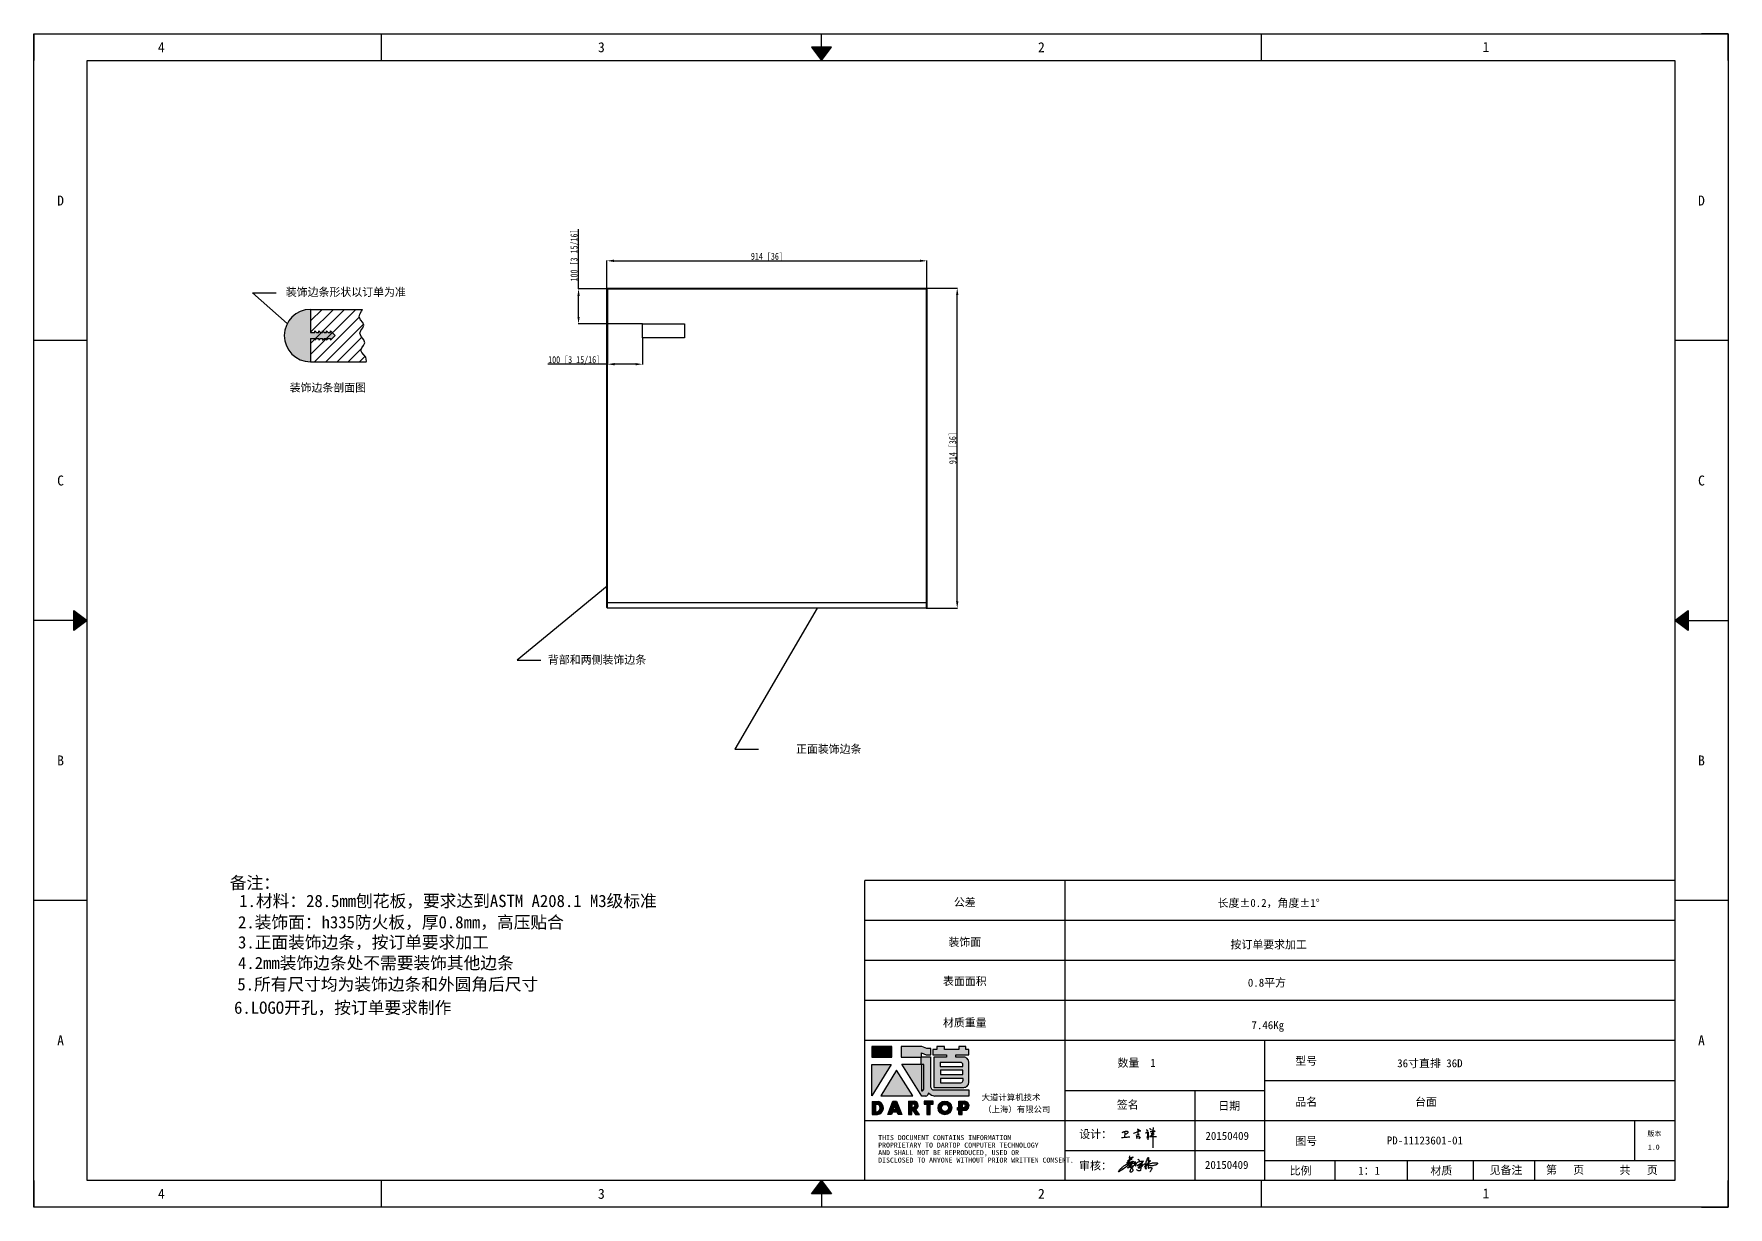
# Model space of a CAD drawing. Header units: inches. Extents: x 777 to 31414, y -57949 to 2393.
# Drawn here: x 777 to 5614, y -26539 to -23188 of the extents above; entities that cross this region are included whole.
import ezdxf
from ezdxf.enums import TextEntityAlignment as Align

# ---------------------------------------------------------------- set-up
doc = ezdxf.new("R2010")
doc.units = ezdxf.units.IN
doc.header["$LTSCALE"] = 0.605
doc.header["$MEASUREMENT"] = 0
doc.header["$PDMODE"] = 3
doc.header["$PDSIZE"] = 0.25
doc.linetypes.add('DOT', pattern=[0.2, 0.1, -0.1])
doc.layers.get('0').update_dxf_attribs({"linetype": 'CONTINUOUS'})
doc.layers.get('Defpoints').update_dxf_attribs({"linetype": 'CONTINUOUS'})
for name, color, linetype in [('02-05848-001_DXF_HATCHING', 7, 'CONTINUOUS'), ('02-05848-001_DXF_TEXT', 7, 'CONTINUOUS'), ('4', 7, 'CONTINUOUS'), ('print', 30, 'CONTINUOUS')]:
    doc.layers.add(name, color=color, linetype=linetype)
doc.layers.add('dim', color=2, linetype='CONTINUOUS', lineweight=9)
doc.styles.add('Dartop', font='')
doc.styles.add('hzHT', font='simhei.ttf')
doc.styles.get("Standard").update_dxf_attribs({"font": 'txt', "width": 0.7})
doc.styles.get('Dartop').set_extended_font_data('FangSong_GB2312')
doc.dimstyles.new('ISO-25', dxfattribs={"dimtxt": 20, "dimasz": 20, "dimexe": 1.25, "dimexo": 0.625, "dimtad": 1, "dimdec": 1, "dimtxsty": 'Standard', "dimcen": 2.5, "dimadec": 0, "dimazin": 0, "dimtfac": 1, "dimtdec": 1, "dimtmove": 0, "dimatfit": 3, "dimfxl": 0, "dimarcsym": 0})
doc.dimstyles.get("Standard").update_dxf_attribs({"dimtxt": 0.1, "dimasz": 0.125, "dimexe": 0.18, "dimexo": 0.0625, "dimgap": 0.09, "dimtad": 0, "dimtih": 1, "dimtoh": 1, "dimdec": 3, "dimzin": 4, "dimdsep": 46, "dimtxsty": 'Standard', "dimblk": '_FILLED', "dimblk1": '_FILLED', "dimblk2": '_FILLED', "dimcen": 0.09, "dimadec": 0, "dimazin": 0, "dimtol": 1, "dimtp": 0.008, "dimtm": 0.008, "dimtfac": 1, "dimtdec": 3, "dimtofl": 0, "dimtmove": 0, "dimatfit": 3, "dimldrblk": '_FILLED', "dimfxl": 0, "dimtolj": 1, "dimtzin": 4, "dimarcsym": 0})

# ---------------------------------------------------------------- blocks, each defined once
blk = doc.blocks.new('*U5')
at = {"color": 254, "linetype": 'Continuous', "extrusion": (0, 0, -1)}
for points in [[(-17, 0.333), (-16.812, 0.25), (-17, 0.5)], [(-17, 0.333), (-17.188, 0.25), (-16.812, 0.25)], [(-17, 0.333), (-17, 0.5), (-17.188, 0.25)]]:
    blk.add_solid(points, dxfattribs=at)
blk = doc.blocks.new('*U4')
at = {"color": 254, "linetype": 'Continuous', "extrusion": (0, 0, -1)}
for points in [[(-33.167, 11), (-33, 11), (-33.25, 11.188)], [(-33.167, 11), (-33.25, 11.188), (-33.25, 10.812)], [(-33.167, 11), (-33.25, 10.812), (-33, 11)]]:
    blk.add_solid(points, dxfattribs=at)
blk = doc.blocks.new('*U6')
at = {"color": 254, "linetype": 'Continuous'}
for points in [[(17, 21.667), (17.188, 21.75), (16.812, 21.75)], [(17, 21.667), (16.812, 21.75), (17, 21.5)], [(17, 21.667), (17, 21.5), (17.188, 21.75)]]:
    blk.add_solid(points, dxfattribs=at)
blk = doc.blocks.new('*U3')
at = {"color": 254, "linetype": 'Continuous', "extrusion": (0, 0, -1)}
for points in [[(-0.833, 11), (-0.75, 10.812), (-0.75, 11.188)], [(-0.833, 11), (-0.75, 11.188), (-1, 11)], [(-0.833, 11), (-1, 11), (-0.75, 10.812)]]:
    blk.add_solid(points, dxfattribs=at)
blk = doc.blocks.new('dadao')
for p, q in [((48, 19.2), (44.9, 10.4)), ((44.9, 10.4), (51.2, 10.4)), ((51.2, 10.4), (48, 19.2))]:
    blk.add_line(p, q)
for points in [[(41.8, 121.6), (41.8, 143.7), (-0.4, 143.7), (-0.4, 121.6), (41.8, 121.6)], [(104.8, 122), (104.8, 130.3), (114.1, 126.3), (124.2, 126.3), (124.2, 139.6), (115.9, 139.6), (105.1, 143.9), (61.5, 143.9)], [(61.7, 144), (61.7, 121.3), (103.9, 121.3)], [(113.4, 38.7), (105.1, 38.7), (63, 106.5), (103.9, 106.5), (103.9, 120.9), (103.9, 121.3)], [(109.7, 53.6), (109.7, 106.2), (104.3, 106.2), (104.3, 50.4), (106.6, 50.4)], [(144.6, 94.4), (144.6, 84.8), (192, 84.8), (192, 94.1), (144.9, 94.1)], [(120.2, 45), (119.5, 45), (119.5, 44.6)], [(0, 28), (0, 0), (11.8, 0)], [(0.1, 28), (14, 28)], [(7.1, 21.8), (7.1, 6.1), (12, 6.1)], [(7.1, 21.8), (11.4, 21.8)], [(76.8, 28.2), (76.8, 0), (84.1, 0), (84.1, 11.1), (91.6, -0.1), (100.3, -0.1), (91.7, 11.1)], [(76.8, 28.2), (90.6, 28.2)], [(84, 22.7), (84, 15.3), (87.2, 15.3)], [(84, 22.7), (87.3, 22.7)], [(183.7, 0), (183.7, 9.6), (180.6, 9.6), (180.6, 14.9), (183.8, 14.9), (183.8, 28.1), (196.1, 28.1), (196.5, 28.1)], [(183.7, 0), (190.9, 0), (190.9, 9.6), (198.8, 9.6)], [(194.9, 22.3), (190.8, 22.3), (190.8, 15), (194.4, 15)]]:
    blk.add_lwpolyline(points)
blk.add_lwpolyline([(137.1, 144.2), (137.1, 137.9), (128.3, 137.9), (128.3, 126.5), (157.3, 126.5), (157.3, 121.5), (130.3, 121.5), (130.3, 57.5), (194.4, 57.5, 0.414214), (204.4, 67.5), (204.4, 111.3, 0.414214), (194.4, 121.3), (177.5, 121.3), (177.5, 126.3), (204.7, 126.3), (204.7, 137.7), (198.2, 137.7), (198.2, 143.9), (183.3, 143.9), (183.3, 138), (153, 138), (153, 144.2), (137.1, 144.2)], format="xyb", close=True)
for points in [[(104.8, 122), (123.4, 122), (123.4, 60, 0.414214), (131.4, 52), (204.8, 52), (204.8, 39.1), (131.7, 39.1)], [(144.3, 110.8), (144.3, 101.8), (192.3, 101.8), (192.3, 105.5, 0.414214), (187.3, 110.5), (144.3, 110.5)], [(144.6, 77), (144.6, 67.5), (187.6, 67.5, 0.414214), (192.6, 72.5), (192.6, 76.4), (144.6, 76.4)]]:
    blk.add_lwpolyline(points, format="xyb")
for points in [[(-0.3, 106.2), (40.4, 106.2), (-0.3, 39.7), (-0.3, 106.2)], [(51.7, 94.1), (18.4, 39.3), (86.2, 39.3)], [(43.8, 28.2), (51.8, 28.2), (62.6, -0.1), (55, -0.1), (53.2, 5), (42.9, 5), (41.1, 0), (33.6, 0)], [(110, 28.1), (110, 21.9), (116, 21.9), (116, -0.1), (123.2, -0.1), (123.2, 22), (129.2, 22), (129.2, 28.1), (110, 28.1)]]:
    blk.add_lwpolyline(points, close=True)
for radius in [14.5, 7.44]:
    blk.add_circle((154.2, 14.2), radius)
for centre, radius, start, end in [((99.2, 60.7), 12.6, 305.6399, 325.969), ((111.6, 46.7), 8.19, 282.9811, 347.6627), ((136, 61.7), 22.9, 226.7358, 259.3209), ((8.5, 13.9), 8.49, 294.2143, 69.7177), ((9.6, 14.2), 14.4, 278.6604, 72.3203), ((86.4, 19), 3.8, 282.527, 76.7196), ((88.6, 19.4), 8.95, 290.6073, 77.2124), ((193.7, 18.7), 3.8, 280.9891, 72.5513), ((195.7, 18.6), 9.51, 288.8959, 85.2442)]:
    blk.add_arc(centre, radius, start, end)
blk = doc.blocks.new('_FILLED')
at = {"color": 0, "linetype": 'ByBlock'}
blk.add_solid([(0, 0), (-1, 0.16), (-1, -0.16)], dxfattribs=at)
blk = doc.blocks.new('*D83')
at = {"layer": 'Defpoints', "color": 0, "transparency": 16777216}
for p in [(3326.7, -23836.2), (2412.7, -23916.2), (3326.7, -23916.2)]:
    blk.add_point(p, dxfattribs=at)
at = {"layer": 'dim', "color": 0, "lineweight": -2, "transparency": 16777216}
for p, q in [((2412.7, -23915.5), (2412.7, -23834.9)), ((2432.7, -23836.2), (3306.7, -23836.2)), ((3326.7, -23915.5), (3326.7, -23834.9))]:
    blk.add_line(p, q, dxfattribs=at)
at = {"layer": 'dim', "color": 0, "transparency": 16777216}
for points in [[(2432.7, -23832.9), (2432.7, -23839.5), (2412.7, -23836.2)], [(3306.7, -23832.9), (3306.7, -23839.5), (3326.7, -23836.2)]]:
    blk.add_solid(points, dxfattribs=at)
at = {"layer": 'dim', "color": 0, "transparency": 16777216, "insert": (2869.7, -23825.6), "char_height": 20, "attachment_point": 5}
blk.add_mtext('914 [36]', dxfattribs=at)
blk = doc.blocks.new('*D84')
at = {"layer": 'Defpoints', "color": 0, "transparency": 16777216}
for p in [(3324.7, -23914.2), (3413.1, -23914.2), (3324.7, -24828.2)]:
    blk.add_point(p, dxfattribs=at)
at = {"layer": 'dim', "color": 0, "lineweight": -2, "transparency": 16777216}
for p, q in [((3325.4, -23914.2), (3414.3, -23914.2)), ((3413.1, -24808.2), (3413.1, -23934.2)), ((3325.4, -24828.2), (3414.3, -24828.2))]:
    blk.add_line(p, q, dxfattribs=at)
at = {"layer": 'dim', "color": 0, "transparency": 16777216}
for points in [[(3409.7, -23934.2), (3416.4, -23934.2), (3413.1, -23914.2)], [(3409.7, -24808.2), (3416.4, -24808.2), (3413.1, -24828.2)]]:
    blk.add_solid(points, dxfattribs=at)
at = {"layer": 'dim', "color": 0, "transparency": 16777216, "insert": (3402.4, -24371.2), "char_height": 20, "attachment_point": 5, "rotation": 90}
blk.add_mtext('914 [36]', dxfattribs=at)
blk = doc.blocks.new('h')
for p, q in [((20768.1, -2360.9), (20773, -2359.1)), ((20769.5, -2366.9), (20769.8, -2370.6)), ((20769.8, -2370.6), (20770.9, -2378)), ((20770.9, -2378), (20771.5, -2370.6)), ((20772.4, -2369.3), (20774.9, -2367.8)), ((20773, -2359.1), (20784.1, -2355.2)), ((20773.3, -2331.8), (20775.3, -2338.7)), ((20789.1, -2340.9), (20773.5, -2331.9)), ((20775.3, -2338.7), (20775.6, -2351.2)), ((20775.6, -2351.2), (20775.5, -2357.3)), ((20782.2, -2369.2), (20780, -2377.1)), ((20780, -2377.1), (20788.3, -2371.3)), ((20780.1, -2366.4), (20780.8, -2366.4)), ((20781.9, -2367.4), (20782.2, -2369.2)), ((20845.7, -2343.5), (20848.4, -2353)), ((20848.9, -2370.3), (20847.9, -2424)), ((20848.4, -2353), (20848.9, -2370.3))]:
    blk.add_line(p, q)
for points in [[(20696.6, -2372.4, 0.002073), (20710.6, -2371.9, 0.016137), (20719.6, -2371.3, 0.008314), (20736.9, -2369.3)], [(20699.1, -2348.2, -0.029745), (20704.6, -2345.4, -0.046842), (20708.4, -2344.2, -0.00919), (20714.3, -2343, -0.018517), (20717.2, -2342.5, -0.037841), (20720.3, -2342.4, -0.039541), (20723.2, -2342.8, -0.149785), (20726, -2344.3, -0.204935), (20726.9, -2346.6, -0.074872), (20726.5, -2348.3, -0.061615), (20725.6, -2350.3, -0.034204), (20723.8, -2352.6, -0.045776), (20722.3, -2354.1, -0.054985), (20720.4, -2355.3, -0.036348), (20717.3, -2356.5, -0.067752), (20715.7, -2356.8, -0.043553), (20713.2, -2356.7)], [(20755, -2351.9, -0.024077), (20759.9, -2350.1, -0.013147), (20768.7, -2346.5, -0.00522), (20775.4, -2344.1, -0.018517), (20777.3, -2343.4, -0.008274), (20786.3, -2341, -0.039541), (20788.3, -2340.8, -0.079216), (20789.4, -2341, -0.204935)], [(20813.5, -2350.1, 0.007348), (20815.9, -2348.7, 0.008421), (20818, -2347.3, 0.009459), (20819.7, -2346.2, -0.016325), (20820.7, -2345.5, -0.173771), (20821.8, -2345.3, -0.085159), (20823.9, -2346, -0.125883), (20826, -2347.9, -0.160659), (20826.6, -2350.1, -0.010447), (20826.5, -2352.3, -0.008247), (20826.2, -2355.1, -0.002698), (20825.3, -2374, 0.001562), (20823.9, -2383.7, 0.016137)], [(20816.8, -2335, -0.053561), (20819.6, -2336.1, -0.075272), (20821.3, -2337.3, -0.005295), (20822.5, -2338.5, -0.009337), (20823.1, -2339.1, -0.026146), (20823.7, -2339.8, -0.016644), (20824.5, -2340.9)], [(20832.1, -2329.2, -0.053561), (20834.9, -2330.3, -0.075272), (20836.7, -2331.5, -0.005295), (20837.8, -2332.6, -0.009337), (20838.5, -2333.3, -0.026146), (20839, -2334, -0.016644), (20839.8, -2335.1)], [(20836, -2343.7, -0.02797), (20842.1, -2342.6, -0.048868), (20845.6, -2342.2, -0.00919), (20851.1, -2341.4, -0.018517), (20853.9, -2341.1, -0.037841), (20856.7, -2341.2, -0.039541), (20859.4, -2341.6, -0.018282), (20840.6, -2354.7, -0.000937)], [(20847.6, -2340.2, 0.021784), (20849.6, -2335.9, 0.028296), (20850.8, -2332.4, 0.008136), (20851.9, -2328.2, 0.028913), (20852.2, -2327, 0.08193), (20852.1, -2325.9, 0.075058), (20851.7, -2324.7, 0.275043)]]:
    blk.add_lwpolyline(points, format="xyb")
for points in [[(20711.3, -2343.5), (20711.3, -2343.5), (20711.5, -2355.8), (20710.7, -2368), (20710.6, -2371.9)], [(20821.5, -2350.6), (20822.4, -2359.2), (20822.2, -2364.9), (20821.7, -2369), (20821.3, -2376.3), (20823.6, -2368.5), (20827.2, -2366.3), (20829.5, -2366.3)], [(20840.6, -2354.7), (20850, -2354.7), (20855, -2354.3), (20845.9, -2361.1), (20840.5, -2364), (20833, -2367.5), (20863.2, -2367.4), (20865.9, -2367.3)]]:
    blk.add_lwpolyline(points)
for centre, radius, start, end in [((20773.7, -2371.2), 2.3, 121.9907, 163.60158), ((20787.5, -2406), 40.3, 100.61827, 108.24823), ((20780.8, -2367.6), 1.15, 9.4675, 90)]:
    blk.add_arc(centre, radius, start, end)
blk = doc.blocks.new('CAIYUQIANG')
for p, q in [((27651.9, -25059.4), (27654.7, -25057.2)), ((27654.7, -25057.2), (27656.5, -25055.9)), ((27656.5, -25055.9), (27658.3, -25054.6)), ((27658.3, -25054.6), (27659.6, -25053.7)), ((27659.6, -25053.7), (27662.2, -25052.1)), ((27663.6, -25056.9), (27660.6, -25059.8)), ((27662.2, -25052.1), (27664.9, -25050.5)), ((27662.9, -25048.8), (27669.7, -25045.8)), ((27663.2, -25048.6), (27662.9, -25048.8)), ((27663.6, -25048.1), (27663.2, -25048.6)), ((27665.3, -25046.6), (27663.6, -25048.1)), ((27666.3, -25053.5), (27663.6, -25056.9)), ((27664.9, -25050.5), (27668.5, -25048.7)), ((27667.4, -25044.9), (27665.3, -25046.6)), ((27675.7, -25037.4), (27665.9, -25043)), ((27665.9, -25043), (27677.3, -25038.1)), ((27668.2, -25051.4), (27666.3, -25053.5)), ((27670.6, -25042.2), (27667.4, -25044.9)), ((27670.9, -25048.6), (27668.2, -25051.4)), ((27668.5, -25048.7), (27673.6, -25046.3)), ((27668.6, -25056), (27674.9, -25053.6)), ((27672.1, -25054.2), (27668.6, -25056)), ((27670.4, -25028.6), (27669.5, -25034.5)), ((27669.5, -25034.5), (27670.5, -25036.5)), ((27669.7, -25045.8), (27671.3, -25045.2)), ((27672, -25057.1), (27670.3, -25058.4)), ((27670.5, -25036.5), (27674.7, -25033.4)), ((27677.3, -25038.1), (27670.6, -25042.2)), ((27671.5, -25047.3), (27670.9, -25048.6)), ((27671.2, -25051), (27679.4, -25049.8)), ((27674.1, -25050.1), (27671.2, -25051)), ((27671.3, -25045.2), (27672.1, -25045.7)), ((27672.1, -25046.2), (27671.5, -25047.3)), ((27673.8, -25055.8), (27672, -25057.1)), ((27672.1, -25045.7), (27672.1, -25046.2)), ((27675.9, -25052.3), (27672.1, -25054.2)), ((27673.6, -25046.3), (27677.4, -25044.5)), ((27676.2, -25054), (27673.8, -25055.8)), ((27676.5, -25048.8), (27674.1, -25050.1)), ((27674.7, -25033.4), (27678, -25031.9)), ((27674.9, -25053.6), (27676.8, -25053.2)), ((27675.5, -25058), (27677.9, -25056.9)), ((27679.9, -25033), (27675.7, -25037.4)), ((27678.6, -25051.7), (27675.9, -25052.3)), ((27677.2, -25053.4), (27676.2, -25054)), ((27679.1, -25047.4), (27676.5, -25048.8)), ((27676.8, -25053.2), (27677.2, -25053.4)), ((27677.4, -25044.5), (27680, -25043.8)), ((27677.9, -25056.9), (27680, -25056.9)), ((27678, -25031.9), (27679.7, -25031.6)), ((27683.3, -25050.5), (27678.6, -25051.7)), ((27680, -25057.5), (27679, -25057.7)), ((27680.6, -25045.9), (27679.1, -25047.4)), ((27679.4, -25049.8), (27681.5, -25049.6)), ((27679.7, -25031.6), (27680.1, -25032.2)), ((27680.1, -25032.2), (27679.9, -25033)), ((27680, -25043.8), (27681.2, -25043.8)), ((27680, -25056.9), (27680.5, -25057.1)), ((27680.5, -25057.1), (27680, -25057.5)), ((27681.2, -25044.7), (27680.6, -25045.9)), ((27680.6, -25058.4), (27681.3, -25057.6)), ((27681.2, -25043.8), (27681.2, -25044.7)), ((27681.3, -25057.6), (27682.9, -25055.7)), ((27681.5, -25049.6), (27682.7, -25049.7)), ((27682.7, -25049.7), (27683.3, -25050.5)), ((27682.9, -25055.7), (27683.9, -25054.7)), ((27683.9, -25054.7), (27684.6, -25054)), ((27684.6, -25054), (27685.6, -25053.1)), ((27685.6, -25053.1), (27686, -25048.7)), ((27686, -25048.7), (27686.1, -25046.8)), ((27686.1, -25046.8), (27686.2, -25045.4)), ((27686.2, -25045.4), (27686.3, -25045)), ((27686.3, -25045), (27686.6, -25045)), ((27686.6, -25045), (27686.7, -25045.1)), ((27686.7, -25045.1), (27686.9, -25049.2)), ((27686.9, -25049.2), (27686.9, -25051.7)), ((27686.9, -25051.7), (27686.9, -25054.8)), ((27686.9, -25054.8), (27686.9, -25055.8)), ((27686.9, -25055.8), (27687, -25056.5)), ((27687, -25056.5), (27687.2, -25056.9)), ((27687.2, -25056.9), (27687.5, -25056.9)), ((27687.5, -25056.9), (27687.8, -25056.5)), ((27687.8, -25056.5), (27688, -25055.9)), ((27688, -25055.9), (27688.6, -25054.6)), ((27688.6, -25054.6), (27689.1, -25053.3)), ((27689.1, -25053.3), (27689.5, -25052.1)), ((27689.5, -25052.1), (27690.2, -25050.1)), ((27690.2, -25050.1), (27690.5, -25049.4)), ((27690.5, -25049.4), (27691.2, -25048.7)), ((27691.2, -25048.7), (27693.8, -25046.9)), ((27692.5, -25055.7), (27691.9, -25055.8)), ((27691.9, -25055.8), (27691.9, -25056.2)), ((27691.9, -25056.2), (27693.4, -25056.2)), ((27693.9, -25055.2), (27692.5, -25055.7)), ((27693.4, -25056.2), (27695.2, -25055.9)), ((27693.8, -25046.9), (27694.7, -25046.4)), ((27697.3, -25053.7), (27693.9, -25055.2)), ((27694.7, -25046.4), (27695.8, -25045.9)), ((27695.2, -25055.9), (27696.4, -25055.5)), ((27695.8, -25045.9), (27698.2, -25045)), ((27696.4, -25055.5), (27698.6, -25054.5)), ((27700.1, -25052.2), (27697.3, -25053.7)), ((27700.7, -25057.4), (27698, -25059.9)), ((27698.2, -25045), (27699.9, -25044.7)), ((27698.6, -25054.5), (27700.1, -25053.8)), ((27699.9, -25044.7), (27702.8, -25044)), ((27703.1, -25050.1), (27700.1, -25052.2)), ((27700.1, -25053.8), (27701.4, -25053.2)), ((27703.2, -25055.4), (27700.7, -25057.4)), ((27701.4, -25053.2), (27703, -25052.5)), ((27702.8, -25044), (27704.8, -25043.7)), ((27703, -25052.5), (27704.6, -25051.8)), ((27705.3, -25048.2), (27703.1, -25050.1)), ((27705.1, -25053.8), (27703.2, -25055.4)), ((27703.9, -25057), (27703.5, -25058.1)), ((27704.3, -25056.3), (27703.9, -25057)), ((27704.9, -25055.3), (27704.3, -25056.3)), ((27704.6, -25051.8), (27705.9, -25051.1)), ((27704.8, -25043.7), (27707, -25043.4)), ((27705.1, -25055), (27704.9, -25055.3)), ((27706, -25052.8), (27705.1, -25053.8)), ((27706.3, -25055), (27705.1, -25055)), ((27708, -25045.9), (27705.3, -25048.2)), ((27705.9, -25051.1), (27706.4, -25051.1)), ((27706.6, -25051.6), (27706, -25052.8)), ((27706.8, -25055.3), (27706.3, -25055)), ((27706.4, -25051.1), (27706.6, -25051.6)), ((27706.4, -25057.7), (27707.4, -25057)), ((27707.5, -25055.8), (27706.8, -25055.3)), ((27707, -25043.4), (27708, -25043.4)), ((27707.4, -25057), (27707.8, -25056.8)), ((27707.8, -25056.8), (27707.5, -25055.8)), ((27708, -25043.4), (27709, -25043.5)), ((27710.1, -25044), (27708, -25045.9)), ((27709, -25043.5), (27709.7, -25043.8)), ((27709.7, -25043.8), (27710.1, -25044)), ((27710, -25054.2), (27711.2, -25052.7)), ((27711.2, -25052.7), (27712.6, -25051.4)), ((27712.6, -25051.4), (27713.4, -25050.9)), ((27713.4, -25050.9), (27714.2, -25050.8)), ((27714.2, -25050.8), (27715, -25050.8)), ((27715, -25056.9), (27714.3, -25058.6)), ((27715, -25050.8), (27715.4, -25050.8)), ((27715.5, -25055.4), (27715, -25056.9)), ((27715.4, -25050.8), (27715.6, -25051)), ((27715.9, -25053.9), (27715.5, -25055.4)), ((27715.6, -25051), (27715.8, -25051.2)), ((27715.8, -25051.2), (27715.9, -25051.2)), ((27715.9, -25051.2), (27716, -25051.4)), ((27716, -25053.3), (27715.9, -25053.9)), ((27716, -25051.4), (27716, -25051.4)), ((27716, -25051.4), (27716, -25051.5)), ((27716, -25051.5), (27716.1, -25051.6)), ((27716.1, -25052.4), (27716, -25053.3)), ((27716.1, -25051.6), (27716.1, -25051.8)), ((27716.1, -25051.8), (27716.1, -25052.4)), ((27717.1, -25058.6), (27717.2, -25057.5)), ((27717.2, -25057.5), (27717.7, -25052.4)), ((27717.7, -25050), (27718.5, -25046)), ((27717.7, -25052.4), (27717.7, -25050)), ((27718.5, -25046), (27720.2, -25040.9)), ((27719, -25056.7), (27720.6, -25055.2)), ((27719, -25056.7), (27720.6, -25055.4)), ((27720.6, -25055.4), (27719, -25056.7)), ((27719.4, -25056.1), (27719, -25056.7)), ((27720.3, -25054.8), (27719.4, -25056.1)), ((27720.2, -25040.9), (27720.7, -25039.5)), ((27721, -25053.7), (27720.3, -25054.8)), ((27720.6, -25055.2), (27721.9, -25054.1)), ((27720.7, -25039.5), (27721.2, -25038)), ((27722.6, -25051.2), (27721, -25053.7)), ((27721.2, -25038), (27721.6, -25036.6)), ((27721.6, -25036.6), (27722.4, -25034.9)), ((27721.8, -25052.4), (27722.1, -25051.2)), ((27721.9, -25054.1), (27721.8, -25052.4)), ((27721.9, -25054.1), (27723.5, -25052.8)), ((27722.2, -25054.5), (27721.9, -25054.1)), ((27722.1, -25051.2), (27722.6, -25049.3)), ((27723.2, -25055.7), (27722.2, -25054.5)), ((27722.4, -25034.9), (27723.3, -25033.3)), ((27722.6, -25049.3), (27723.4, -25048.2)), ((27723.9, -25049.1), (27722.6, -25051.2)), ((27725.1, -25056.1), (27723.2, -25055.7)), ((27723.3, -25033.3), (27723.8, -25032.7)), ((27723.4, -25048.2), (27724, -25048.2)), ((27723.5, -25052.8), (27725.7, -25051.8)), ((27723.8, -25032.7), (27724.4, -25032.7)), ((27724.9, -25047.9), (27723.9, -25049.1)), ((27724.2, -25041.9), (27724, -25042.9)), ((27724, -25042.9), (27724, -25043.8)), ((27724, -25043.8), (27724.5, -25044.5)), ((27724, -25048.2), (27725, -25049.3)), ((27724.3, -25057.3), (27724.1, -25059.8)), ((27724.7, -25038.7), (27724.2, -25041.9)), ((27724.8, -25054.3), (27724.3, -25057.3)), ((27724.3, -25057.3), (27724.3, -25057.3)), ((27724.4, -25032.7), (27724.8, -25033.4)), ((27724.5, -25044.5), (27724.9, -25044.1)), ((27726, -25051.7), (27724.6, -25052.3)), ((27724.6, -25052.3), (27724.8, -25054.3)), ((27724.9, -25037.3), (27724.7, -25038.7)), ((27724.8, -25033.4), (27725.1, -25034.5)), ((27725.1, -25035.4), (27724.9, -25037.3)), ((27724.9, -25044.1), (27726.2, -25043.2)), ((27726.1, -25047), (27724.9, -25047.9)), ((27725, -25049.3), (27726, -25051.7)), ((27725.1, -25034.5), (27725.1, -25035.4)), ((27728.6, -25056.9), (27725.1, -25056.1)), ((27725.7, -25051.8), (27728.1, -25050.8)), ((27727.7, -25045.8), (27726.1, -25047)), ((27726.2, -25043.2), (27727.3, -25042.5)), ((27727.3, -25042.5), (27728.7, -25041.6)), ((27728.8, -25044.9), (27727.7, -25045.8)), ((27728.1, -25050.8), (27730.4, -25049.9)), ((27731.5, -25056.9), (27728.6, -25056.9)), ((27728.7, -25041.6), (27729.4, -25041.6)), ((27729.8, -25043.2), (27728.8, -25044.9)), ((27729.4, -25041.6), (27729.8, -25042.2)), ((27729.8, -25042.2), (27729.8, -25043.2)), ((27730.4, -25049.9), (27734.3, -25049)), ((27734.6, -25056.9), (27731.5, -25056.9)), ((27734.3, -25049), (27736.4, -25048.5)), ((27736.4, -25056.9), (27734.6, -25056.9)), ((27736.4, -25048.5), (27738, -25048.5)), ((27737.5, -25056.9), (27736.4, -25056.9)), ((27739.9, -25056.2), (27737.5, -25056.9)), ((27738, -25048.5), (27741.4, -25048.2)), ((27742.8, -25055.5), (27739.9, -25056.2)), ((27741.4, -25048.2), (27743.3, -25048.1)), ((27745.3, -25054.8), (27742.8, -25055.5)), ((27743.3, -25048.1), (27745.9, -25048.1)), ((27747, -25053.9), (27745.3, -25054.8)), ((27745.9, -25048.1), (27747.9, -25048.3)), ((27749, -25052.8), (27747, -25053.9)), ((27747.9, -25048.3), (27749.6, -25048.7)), ((27749.8, -25051.7), (27749, -25052.8)), ((27749.6, -25048.7), (27750.5, -25049.8)), ((27750.6, -25050.8), (27749.8, -25051.7)), ((27750.5, -25049.8), (27750.6, -25050.8)), ((27639.2, -25074.1), (27639.8, -25072.4)), ((27640.1, -25074.1), (27639.2, -25074.1)), ((27639.8, -25072.4), (27641, -25070.5)), ((27641.8, -25073.4), (27640.1, -25074.1)), ((27641, -25070.5), (27642.4, -25068.7)), ((27643.4, -25072.1), (27641.8, -25073.4)), ((27642.4, -25068.7), (27644.1, -25066.6)), ((27645.7, -25070.6), (27643.4, -25072.1)), ((27644.1, -25066.6), (27646.1, -25064.4)), ((27649.4, -25068), (27645.7, -25070.6)), ((27646.1, -25064.4), (27648.2, -25062.5)), ((27648.2, -25062.5), (27649.9, -25061)), ((27653.3, -25065.6), (27649.4, -25068)), ((27649.9, -25061), (27651.9, -25059.4)), ((27656.6, -25063.3), (27653.3, -25065.6)), ((27659.8, -25060.4), (27656.6, -25063.3)), ((27660.6, -25059.8), (27659.8, -25060.4)), ((27667.5, -25060.4), (27664.9, -25062)), ((27664.9, -25062.9), (27667.7, -25061.6)), ((27664.9, -25062), (27664.9, -25062.9)), ((27670.3, -25058.4), (27667.5, -25060.4)), ((27667.7, -25061.6), (27670.5, -25060.2)), ((27670.5, -25060.2), (27673.3, -25059)), ((27672.5, -25060.1), (27671.9, -25060.4)), ((27671.9, -25060.4), (27674.3, -25061.5)), ((27673.8, -25059.6), (27672.5, -25060.1)), ((27672.7, -25072.4), (27673.6, -25068.9)), ((27672.7, -25073.7), (27672.7, -25072.4)), ((27672.9, -25074.4), (27672.7, -25073.7)), ((27673.5, -25075.1), (27672.9, -25074.4)), ((27673.3, -25059), (27675.5, -25058)), ((27674.1, -25075.4), (27673.5, -25075.1)), ((27673.6, -25068.9), (27674.3, -25066.8)), ((27675.2, -25059.1), (27673.8, -25059.6)), ((27675, -25075.4), (27674.1, -25075.4)), ((27674.3, -25061.5), (27677.2, -25063.7)), ((27674.3, -25066.8), (27675.3, -25065)), ((27676.4, -25074.9), (27675, -25075.4)), ((27677.8, -25058), (27675.2, -25059.1)), ((27675.3, -25065), (27676.4, -25063.4)), ((27676.4, -25063.4), (27677.5, -25061.9)), ((27677.2, -25074.4), (27676.4, -25074.9)), ((27677.2, -25063.7), (27678.8, -25065.4)), ((27678.3, -25073.5), (27677.2, -25074.4)), ((27677.5, -25061.9), (27679.6, -25059.6)), ((27679, -25057.7), (27677.8, -25058)), ((27679.1, -25072.5), (27678.3, -25073.5)), ((27678.8, -25065.4), (27679.4, -25066.6)), ((27679.8, -25071), (27679.1, -25072.5)), ((27679.4, -25066.6), (27679.9, -25067.9)), ((27679.6, -25059.6), (27680.6, -25058.4)), ((27680, -25070), (27679.8, -25071)), ((27679.9, -25067.9), (27680, -25069)), ((27680, -25069), (27680, -25070)), ((27691, -25067.9), (27690.7, -25067.5)), ((27691.8, -25068.5), (27691, -25067.9)), ((27692.9, -25069.4), (27691.8, -25068.5)), ((27694, -25070.3), (27692.9, -25069.4)), ((27695.5, -25070.9), (27694, -25070.3)), ((27695.5, -25062.1), (27695, -25062.5)), ((27695, -25062.5), (27695, -25062.8)), ((27695, -25062.8), (27695.4, -25063)), ((27695.4, -25063), (27696.6, -25063)), ((27696.5, -25061.2), (27695.5, -25062.1)), ((27697.1, -25071.4), (27695.5, -25070.9)), ((27698, -25059.9), (27696.5, -25061.2)), ((27696.6, -25063), (27698.7, -25062.4)), ((27699, -25071.4), (27697.1, -25071.4)), ((27698.7, -25062.4), (27701.9, -25060.7)), ((27700.5, -25071.4), (27699, -25071.4)), ((27701.7, -25070.7), (27700.5, -25071.4)), ((27702.4, -25068.8), (27701.7, -25070.7)), ((27701.9, -25060.7), (27705, -25058.6)), ((27702.9, -25065), (27702.4, -25068.8)), ((27703, -25063.9), (27702.9, -25065)), ((27703.4, -25059.2), (27703, -25063.9)), ((27703.5, -25058.1), (27703.4, -25059.2)), ((27705, -25058.6), (27706.4, -25057.7)), ((27713.7, -25060.6), (27714.5, -25059.1)), ((27714, -25059.3), (27713.7, -25060.1)), ((27713.7, -25060.1), (27713.7, -25060.6)), ((27714.3, -25058.6), (27714, -25059.3)), ((27714.5, -25059.1), (27715.1, -25058.3)), ((27715.1, -25058.3), (27715.6, -25057.9)), ((27715.6, -25057.9), (27716.2, -25057.8)), ((27716.2, -25057.8), (27716.9, -25057.9)), ((27716.6, -25063.7), (27716.8, -25062.6)), ((27716.6, -25064.9), (27716.6, -25063.7)), ((27717, -25065.4), (27716.6, -25064.9)), ((27716.8, -25062.6), (27717, -25060.1)), ((27716.9, -25057.9), (27717.2, -25058.1)), ((27717, -25060.1), (27717.1, -25058.6)), ((27718.3, -25066.4), (27717, -25065.4)), ((27717.2, -25058.1), (27717.6, -25058.7)), ((27717.6, -25058.7), (27717.6, -25060.8)), ((27717.6, -25060.8), (27717.6, -25062.5)), ((27717.6, -25062.5), (27717.7, -25064.3)), ((27717.7, -25064.3), (27717.7, -25065.5)), ((27717.7, -25065.5), (27718.3, -25066.4)), ((27724.1, -25059.8), (27724.2, -25062.5)), ((27724.2, -25062.5), (27724.5, -25063.9)), ((27724.5, -25063.9), (27726.1, -25063.8)), ((27726.1, -25063.8), (27727.2, -25062.4)), ((27727.2, -25062.4), (27728.7, -25061.7)), ((27728.7, -25061.7), (27730.6, -25061.7)), ((27729.9, -25073.7), (27728.8, -25073.7)), ((27730.7, -25072), (27729.9, -25073.7)), ((27730.6, -25061.7), (27732.5, -25061.7)), ((27732.4, -25068.5), (27730.7, -25072)), ((27733.1, -25067), (27732.4, -25068.5)), ((27732.5, -25061.7), (27734, -25062.9)), ((27734, -25064.2), (27733.1, -25067)), ((27734, -25062.9), (27734, -25064.2))]:
    blk.add_line(p, q)
blk.add_lwpolyline([(27694.2, -25038.4, -0.053561), (27695.8, -25039, -0.075272), (27696.8, -25039.7, -0.005295), (27697.5, -25040.4, -0.009337), (27697.9, -25040.8, -0.026146), (27698.2, -25041.2, -0.016644), (27698.7, -25041.9)], format="xyb")
blk = doc.blocks.new('*D95')
at = {"layer": 'Defpoints', "color": 0, "transparency": 16777216}
for p in [(2331.9, -23916.2), (2414.7, -23916.2), (2514.7, -24016.2)]:
    blk.add_point(p, dxfattribs=at)
at = {"layer": 'dim', "color": 0, "lineweight": -2, "transparency": 16777216}
for p, q in [((2331.9, -23916.2), (2331.9, -23745.6)), ((2414.1, -23916.2), (2330.7, -23916.2)), ((2331.9, -23996.2), (2331.9, -23936.2)), ((2514.1, -24016.2), (2330.7, -24016.2))]:
    blk.add_line(p, q, dxfattribs=at)
at = {"layer": 'dim', "color": 0, "transparency": 16777216}
for points in [[(2328.6, -23936.2), (2335.2, -23936.2), (2331.9, -23916.2)], [(2328.6, -23996.2), (2335.2, -23996.2), (2331.9, -24016.2)]]:
    blk.add_solid(points, dxfattribs=at)
at = {"layer": 'dim', "color": 0, "transparency": 16777216, "insert": (2321.3, -23820.9), "char_height": 20, "attachment_point": 5, "rotation": 90}
blk.add_mtext('100 [3 15/16]', dxfattribs=at)
blk = doc.blocks.new('*D96')
at = {"layer": 'Defpoints', "color": 0, "transparency": 16777216}
for p in [(2414.7, -23916.2), (2514.7, -24056.2), (2414.7, -24131.4)]:
    blk.add_point(p, dxfattribs=at)
at = {"layer": 'dim', "color": 0, "lineweight": -2, "transparency": 16777216}
for p, q in [((2414.7, -23916.8), (2414.7, -24132.7)), ((2514.7, -24056.8), (2514.7, -24132.7)), ((2414.7, -24131.4), (2244.1, -24131.4)), ((2494.7, -24131.4), (2434.7, -24131.4))]:
    blk.add_line(p, q, dxfattribs=at)
at = {"layer": 'dim', "color": 0, "transparency": 16777216}
for points in [[(2434.7, -24128.1), (2434.7, -24134.7), (2414.7, -24131.4)], [(2494.7, -24128.1), (2494.7, -24134.7), (2514.7, -24131.4)]]:
    blk.add_solid(points, dxfattribs=at)
at = {"layer": 'dim', "color": 0, "transparency": 16777216, "insert": (2319.4, -24120.8), "char_height": 20, "attachment_point": 5}
blk.add_mtext('100 [3 15/16]', dxfattribs=at)

msp = doc.modelspace()

# ---------------------------------------------------------------- hatches: boundary and pattern name
for points in [[(3226.38, -26080.28), (3169.43, -26080.28), (3169.43, -26110.04), (3226.38, -26110.04)], [(3224.55, -26130.86), (3169.58, -26130.86), (3169.58, -26220.61)], [(3239.79, -26147.15), (3194.85, -26221.21), (3286.35, -26221.21)], [(3344.45, -26236.36), (3318.45, -26236.36), (3318.45, -26244.61), (3326.56, -26244.61), (3326.56, -26274.34), (3336.27, -26274.34), (3336.27, -26244.59), (3344.45, -26244.59)]]:
    msp.add_hatch(color=0).paths.add_polyline_path(points)
h = msp.add_hatch(color=0)
h.paths.add_polyline_path([(3311.5, -26098.37), (3324.07, -26103.8), (3337.66, -26103.8), (3337.66, -26085.81), (3326.45, -26085.81), (3311.84, -26080.04), (3253.3, -26080.04), (3253.3, -26110.46), (3310.26, -26110.46), (3310.26, -26111.08), (3310.26, -26130.52), (3255.02, -26130.52), (3311.83, -26221.95), (3323.08, -26221.95, 0.2793748), (3331.3, -26213.96), (3331.3, -26213.54), (3332.29, -26213.54, 0.1431454), (3347.78, -26221.43), (3446.5, -26221.43), (3446.5, -26204.09), (3347.36, -26204.09, -0.4142136), (3336.56, -26193.29), (3336.56, -26109.5), (3311.5, -26109.5)])
h.paths.add_polyline_path([(3310.83, -26130.91), (3318.07, -26130.91), (3318.07, -26201.87, -0.0889357), (3313.87, -26206.19), (3310.81, -26206.19)], flags=16)
h = msp.add_hatch(color=0)
h.paths.add_polyline_path([(3446.33, -26088.33), (3437.55, -26088.33), (3437.55, -26079.97), (3417.47, -26079.97), (3417.47, -26087.91), (3376.48, -26087.91), (3376.48, -26079.56), (3355.01, -26079.56), (3355.01, -26088.07), (3343.15, -26088.07), (3343.15, -26103.47), (3382.3, -26103.47), (3382.3, -26110.28), (3345.82, -26110.28), (3345.82, -26196.54), (3432.41, -26196.54, 0.4142136), (3445.91, -26183.04), (3445.91, -26123.97, 0.4142136), (3432.41, -26110.47), (3409.52, -26110.47), (3409.52, -26103.79), (3446.33, -26103.79)])
h.paths.add_polyline_path([(3422.85, -26125.1, -0.4142136), (3429.6, -26131.85), (3429.6, -26136.8), (3364.77, -26136.8), (3364.77, -26125.1)], flags=16)
h.paths.add_polyline_path([(3429.18, -26147.24), (3429.18, -26159.78), (3365.19, -26159.78), (3365.19, -26147.24)], flags=16)
h.paths.add_polyline_path([(3430.02, -26171.06), (3430.02, -26176.42, -0.4142136), (3423.27, -26183.17), (3365.19, -26183.17), (3365.19, -26171.06)], flags=16)
h = msp.add_hatch(color=0)
h.paths.add_polyline_path([(3188.84, -26236.5), (3169.99, -26236.5), (3169.99, -26274.23), (3185.87, -26274.23, 0.7930159)])
h.paths.add_polyline_path([(3186.15, -26265.96), (3179.55, -26265.96), (3179.55, -26244.76), (3185.42, -26244.76, -0.6713609)], flags=16)
h = msp.add_hatch(color=0)
h.paths.add_polyline_path([(3239.93, -26236.19), (3229.17, -26236.19), (3215.33, -26274.27), (3225.52, -26274.27), (3227.92, -26267.52), (3241.73, -26267.52), (3244.18, -26274.35), (3254.46, -26274.35)])
h.paths.add_polyline_path([(3239.09, -26260.24), (3230.54, -26260.24), (3234.74, -26248.28)], flags=16)
h = msp.add_hatch(color=0)
h.paths.add_polyline_path([(3292.24, -26236.21), (3273.69, -26236.21), (3273.69, -26274.29), (3283.5, -26274.29), (3283.5, -26259.19), (3293.57, -26274.42), (3305.41, -26274.42), (3293.82, -26259.29, 0.7440549)])
h.paths.add_polyline_path([(3283.41, -26253.56), (3283.41, -26243.56), (3287.79, -26243.56, -0.796809), (3287.72, -26253.56)], flags=16)
h = msp.add_hatch(color=0)
h.paths.add_polyline_path([(3358.59, -26255.11, 1), (3397.68, -26255.11, 1)])
h.paths.add_polyline_path([(3388.18, -26255.11, -1), (3368.09, -26255.11, -1)], flags=16)
h = msp.add_hatch(color=0)
h.paths.add_polyline_path([(3435.18, -26236.3), (3434.62, -26236.3), (3418.09, -26236.3), (3418.09, -26254.07), (3413.7, -26254.07), (3413.7, -26261.29), (3418.02, -26261.29), (3418.02, -26274.22), (3427.67, -26274.22), (3427.67, -26261.23), (3438.27, -26261.23, 0.8123038)])
h.paths.add_polyline_path([(3427.53, -26254.02), (3427.53, -26244.08), (3433.02, -26244.08, -0.7782134), (3432.46, -26254.02)], flags=16)
at = {"layer": '02-05848-001_DXF_HATCHING', "linetype": 'Continuous'}
h = msp.add_hatch(color=2, dxfattribs=at)
edge = h.paths.add_edge_path()
edge.add_line((1584.12, -24057.75), (1590.17, -24057.75))
edge.add_line((1590.17, -24057.75), (1590.17, -24062.79))
edge.add_line((1590.17, -24062.79), (1595.23, -24057.75))
edge.add_line((1595.23, -24057.75), (1601.27, -24057.75))
edge.add_line((1601.27, -24057.75), (1601.27, -24062.79))
edge.add_line((1601.27, -24062.79), (1606.33, -24057.75))
edge.add_line((1606.33, -24057.75), (1612.37, -24057.75))
edge.add_line((1612.37, -24057.75), (1612.37, -24062.79))
edge.add_line((1612.37, -24062.79), (1617.43, -24057.75))
edge.add_line((1617.43, -24057.75), (1623.48, -24057.75))
edge.add_line((1623.48, -24057.75), (1623.48, -24062.79))
edge.add_line((1623.48, -24062.79), (1636.75, -24049.56))
edge.add_line((1623.48, -24036.33), (1636.75, -24049.56))
edge.add_line((1623.48, -24041.37), (1623.48, -24036.33))
edge.add_line((1617.43, -24041.37), (1623.48, -24041.37))
edge.add_line((1612.37, -24036.33), (1617.43, -24041.37))
edge.add_line((1612.37, -24041.37), (1612.37, -24036.33))
edge.add_line((1606.33, -24041.37), (1612.37, -24041.37))
edge.add_line((1601.27, -24036.33), (1606.33, -24041.37))
edge.add_line((1601.27, -24041.37), (1601.27, -24036.33))
edge.add_line((1595.23, -24041.37), (1601.27, -24041.37))
edge.add_line((1590.17, -24036.33), (1595.23, -24041.37))
edge.add_line((1590.17, -24041.37), (1590.17, -24036.33))
edge.add_line((1584.12, -24041.37), (1590.17, -24041.37))
edge.add_line((1579.06, -24036.33), (1584.12, -24041.37))
edge.add_line((1579.06, -24041.37), (1579.06, -24036.33))
edge.add_line((1566.49, -24041.37), (1579.06, -24041.37))
edge.add_line((1566.49, -23974.76), (1566.49, -24041.37))
edge.add_arc((1566.49, -24049.56), 74.8, 90, 270)
edge.add_line((1566.49, -24057.75), (1566.49, -24124.36))
edge.add_line((1566.49, -24057.75), (1579.06, -24057.75))
edge.add_line((1579.06, -24057.75), (1579.06, -24062.79))
edge.add_line((1579.06, -24062.79), (1584.12, -24057.75))

# ---------------------------------------------------------------- linework, layer by layer
at = {"color": 0, "linetype": 'DOT'}
for p, q in [((776.76, -23188.15), (5538, -23188.15)), ((776.76, -26462.36), (776.76, -23264.29)), ((5614.14, -23264.29), (5614.14, -26462.36)), ((5538, -26538.5), (776.76, -26538.5))]:
    msp.add_line(p, q, dxfattribs=at)
at = {"color": 0}
for p, q in [((776.76, -23188.15), (776.76, -23264.29)), ((1768.85, -23264.29), (1768.85, -23188.15)), ((3025.23, -23226.22), (3025.23, -23188.15)), ((4281.61, -23264.29), (4281.61, -23188.15)), ((5614.14, -23188.15), (5538, -23188.15)), ((5614.14, -23264.29), (5614.14, -23188.15)), ((929.05, -26462.36), (929.05, -23264.29)), ((929.05, -23264.29), (5461.85, -23264.29)), ((5461.85, -23264.29), (5461.85, -26462.36)), ((929.05, -24063.81), (776.76, -24063.81)), ((5614.14, -24063.81), (5461.85, -24063.81)), ((890.98, -24863.33), (776.76, -24863.33)), ((5499.93, -24863.33), (5614.14, -24863.33)), ((3148.97, -26462.36), (3148.97, -25605.73)), ((5461.85, -25605.73), (3148.97, -25605.73)), ((3720.05, -25605.73), (3720.05, -26462.36)), ((929.05, -25662.84), (776.76, -25662.84)), ((5614.14, -25662.84), (5461.85, -25662.84)), ((5461.85, -25719.95), (3148.97, -25719.95)), ((5461.85, -25834.17), (3148.97, -25834.17)), ((5461.85, -25948.38), (3148.97, -25948.38)), ((5461.85, -26062.6), (3148.97, -26062.6)), ((4291.13, -26462.36), (4291.13, -26062.6)), ((3720.05, -26205.37), (4291.13, -26205.37)), ((4091.25, -26205.37), (4091.25, -26462.36)), ((4291.13, -26176.82), (5461.85, -26176.82)), ((3148.97, -26291.03), (3720.05, -26291.03)), ((3720.05, -26291.03), (5461.85, -26291.03)), ((5347.64, -26405.25), (5347.64, -26291.03)), ((3720.05, -26376.7), (4291.13, -26376.7)), ((4291.13, -26405.25), (5461.85, -26405.25)), ((4492.05, -26462.36), (4492.05, -26405.25)), ((4699.12, -26462.36), (4699.12, -26405.25)), ((4887.36, -26462.36), (4887.36, -26405.25)), ((5062.1, -26462.36), (5062.1, -26405.25)), ((776.76, -26462.36), (776.76, -26538.5)), ((5461.85, -26462.36), (929.05, -26462.36)), ((1768.85, -26538.5), (1768.85, -26462.36)), ((3025.23, -26500.43), (3025.23, -26538.5)), ((4281.61, -26538.5), (4281.61, -26462.36)), ((5614.14, -26538.5), (5614.14, -26462.36)), ((5538, -26538.5), (5614.14, -26538.5))]:
    msp.add_line(p, q, dxfattribs=at)
for p, q in [((2412.73, -23916.16), (3326.73, -23916.16)), ((2412.73, -24826.16), (2412.73, -23916.16)), ((2414.73, -23914.16), (3324.73, -23914.16)), ((2414.73, -24828.16), (2414.73, -23914.16)), ((3324.73, -23914.16), (3324.73, -24828.16)), ((3326.73, -23916.16), (3326.73, -24826.16)), ((2514.73, -24016.16), (2634.73, -24016.16)), ((2514.73, -24056.16), (2514.73, -24016.16)), ((2634.73, -24016.16), (2634.73, -24056.16)), ((2634.73, -24056.16), (2514.73, -24056.16)), ((3324.73, -24813.16), (2414.73, -24813.16)), ((3324.73, -24828.16), (2414.73, -24828.16))]:
    msp.add_line(p, q)
at = {"color": 2, "linetype": 'Continuous'}
for p, q in [((1566.49, -24008.02), (1599.75, -23974.76)), ((1566.49, -24040.05), (1631.78, -23974.76)), ((1566.49, -24072.07), (1663.81, -23974.76)), ((1566.49, -24104.1), (1695.84, -23974.76)), ((1578.26, -24124.36), (1705.97, -23996.65)), ((1610.29, -24124.36), (1717.42, -24017.22)), ((1642.31, -24124.36), (1712.66, -24054.02)), ((1674.34, -24124.36), (1712.15, -24086.55)), ((1706.37, -24124.36), (1722.22, -24108.51))]:
    msp.add_line(p, q, dxfattribs=at)
at = {"color": 7, "linetype": 'Continuous'}
for p, q in [((1566.49, -23974.76), (1566.49, -24041.37)), ((1566.49, -23974.76), (1714.87, -23974.76)), ((1705.91, -23996.53), (1707.5, -23988.56)), ((1707.5, -23988.56), (1712.14, -23980.41)), ((1712.14, -23980.41), (1714.87, -23974.76)), ((1566.49, -24041.37), (1579.06, -24041.37)), ((1579.06, -24041.37), (1579.06, -24036.33)), ((1579.06, -24036.33), (1584.12, -24041.37)), ((1584.12, -24041.37), (1590.17, -24041.37)), ((1590.17, -24041.37), (1590.17, -24036.33)), ((1590.17, -24036.33), (1595.23, -24041.37)), ((1595.23, -24041.37), (1601.27, -24041.37)), ((1601.27, -24041.37), (1601.27, -24036.33)), ((1601.27, -24036.33), (1606.33, -24041.37)), ((1606.33, -24041.37), (1612.37, -24041.37)), ((1612.37, -24041.37), (1612.37, -24036.33)), ((1612.37, -24036.33), (1617.43, -24041.37)), ((1617.43, -24041.37), (1623.48, -24041.37)), ((1623.48, -24041.37), (1623.48, -24036.33)), ((1623.48, -24036.33), (1636.75, -24049.56)), ((1709.75, -24004.44), (1705.91, -23996.53)), ((1707.49, -24043.04), (1710.4, -24035.41)), ((1715.59, -24012.29), (1709.75, -24004.44)), ((1710.4, -24035.41), (1715.64, -24027.76)), ((1718.52, -24020.18), (1715.59, -24012.29)), ((1715.64, -24027.76), (1718.52, -24020.18)), ((1566.49, -24057.75), (1566.49, -24124.36)), ((1566.49, -24057.75), (1579.06, -24057.75)), ((1579.06, -24062.79), (1584.12, -24057.75)), ((1579.06, -24057.75), (1579.06, -24062.79)), ((1584.12, -24057.75), (1590.17, -24057.75)), ((1590.17, -24062.79), (1595.23, -24057.75)), ((1590.17, -24057.75), (1590.17, -24062.79)), ((1595.23, -24057.75), (1601.27, -24057.75)), ((1601.27, -24062.79), (1606.33, -24057.75)), ((1601.27, -24057.75), (1601.27, -24062.79)), ((1606.33, -24057.75), (1612.37, -24057.75)), ((1612.37, -24062.79), (1617.43, -24057.75)), ((1612.37, -24057.75), (1612.37, -24062.79)), ((1617.43, -24057.75), (1623.48, -24057.75)), ((1623.48, -24062.79), (1636.75, -24049.56)), ((1623.48, -24057.75), (1623.48, -24062.79)), ((1711.29, -24052.25), (1707.49, -24043.04)), ((1709.85, -24091.9), (1712.79, -24085.07)), ((1718.39, -24061.41), (1711.29, -24052.25)), ((1712.79, -24085.07), (1718.28, -24077.9)), ((1718.28, -24077.9), (1721.68, -24070.62)), ((1721.68, -24070.62), (1718.39, -24061.41)), ((1566.49, -24124.36), (1725.53, -24124.36)), ((1712.79, -24098.42), (1709.85, -24091.9)), ((1719.13, -24104.83), (1712.79, -24098.42)), ((1724.83, -24111.61), (1719.13, -24104.83)), ((1726.18, -24122.98), (1724.83, -24111.61)), ((1725.53, -24124.36), (1726.18, -24122.98))]:
    msp.add_line(p, q, dxfattribs=at)
at = {"color": 0}
for points in [[(3025.23, -23264.29), (3053.79, -23226.22), (2996.68, -23226.22), (3025.23, -23264.29)], [(929.05, -24863.33), (890.98, -24891.88), (890.98, -24834.77), (929.05, -24863.33)], [(5461.85, -24863.33), (5499.93, -24834.77), (5499.93, -24891.88), (5461.85, -24863.33)], [(3025.23, -26462.36), (3053.79, -26500.43), (2996.68, -26500.43), (3025.23, -26462.36)]]:
    msp.add_lwpolyline(points, close=True, dxfattribs=at)
for centre, start, end in [((3324.73, -23916.16), 0, 90), ((2414.73, -24826.16), 180, 270), ((3324.73, -24826.16), 270, 0)]:
    msp.add_arc(centre, 2, start, end)
at = {"color": 7, "linetype": 'Continuous'}
msp.add_arc((1566.49, -24049.56), 74.8, 90, 270, dxfattribs=at)
at = {"layer": 'print'}
msp.add_lwpolyline([(776.76, -23188.15), (5614.14, -23188.15), (5614.14, -26538.5), (776.76, -26538.5)], close=True, dxfattribs=at)

# ---------------------------------------------------------------- block references
at = {"color": 0, "linetype": 'Continuous', "xscale": 152.2888407109637, "yscale": 152.2888407109637, "zscale": 152.2888407109637}
for name, p in [('*U6', (436.32, -26538.5)), ('*U3', (776.76, -26538.5)), ('*U4', (436.32, -26538.5)), ('*U5', (436.32, -26538.5))]:
    msp.add_blockref(name, p, dxfattribs=at)
at = {"color": 0}
for name, p, xscale, yscale, zscale in [('dadao', (3169.99, -26274.23), 1.349832906196347, 1.349832906196347, 1.349832906196347), ('h', (-8239.53, -24949.89), 0.585704211006083, 0.585704211006083, 0.585704211006083)]:
    msp.add_blockref(name, p, dxfattribs=dict(at, xscale=xscale, yscale=yscale, zscale=zscale))
msp.add_blockref('CAIYUQIANG', (-23765.58, -1363.63))

# ---------------------------------------------------------------- texts
for s, height, style, p in [('4', 28.55, 'Dartop', (1140.66, -23226.22)), ('3', 28.55, 'Dartop', (2397.04, -23226.22)), ('2', 28.55, 'Dartop', (3653.42, -23226.22)), ('1', 28.55, 'Dartop', (4922.82, -23225.32)), ('D', 28.55, 'Dartop', (852.91, -23664.05)), ('D', 28.55, 'Dartop', (5538, -23664.05)), ('装饰边条剖面图', 22.843, 'hzHT', (1616.11, -24198.29)), ('C', 28.55, 'Dartop', (852.91, -24463.57)), ('C', 28.55, 'Dartop', (5538, -24463.57)), ('B', 28.55, 'Dartop', (852.91, -25263.08)), ('B', 28.55, 'Dartop', (5538, -25263.08)), ('公差', 22.843, 'hzHT', (3434.76, -25667.85)), ('长度%%P0.2，角度%%P1%%D', 22.8433, 'hzHT', (4302.31, -25669.91)), ('装饰面', 22.843, 'hzHT', (3434.76, -25781.72)), ('按订单要求加工', 22.843, 'hzHT', (4302.31, -25788.69)), ('表面面积', 22.843, 'hzHT', (3434.76, -25893.4)), ('0.8平方', 22.843, 'hzHT', (4297.35, -25897.58)), ('材质重量', 22.843, 'hzHT', (3434.76, -26011.65)), ('7.46Kg', 22.843, 'hzHT', (4299.83, -26018.83)), ('A', 28.55, 'Dartop', (852.91, -26062.6)), ('A', 28.55, 'Dartop', (5538, -26062.6)), ('数量  1', 22.843, 'hzHT', (3925.26, -26126.54)), ('型号', 22.843, 'hzHT', (4409.65, -26120.71)), ('36寸直排 36D', 22.843, 'hzHT', (4762.68, -26127.71)), ('签名', 22.843, 'hzHT', (3899.91, -26246.34)), ('日期', 22.843, 'hzHT', (4189.76, -26249.15)), ('品名', 22.843, 'hzHT', (4409.65, -26237.97)), ('台面', 22.843, 'hzHT', (4751.59, -26237.97)), ('20150409', 22.843, 'hzHT', (4183.9, -26335.03)), ('图号', 22.843, 'hzHT', (4409.65, -26349.63)), ('PD-11123601-01', 22.8433, 'hzHT', (4748.4, -26348.14)), ('版本', 14.277, 'hzHT', (5403.64, -26328.94)), ('1.0', 14.277, 'Dartop', (5401.93, -26367.09)), ('20150409', 22.843, 'hzHT', (4182.54, -26417.92)), ('比例', 22.843, 'hzHT', (4393.72, -26434.4)), ('1：1', 22.843, 'hzHT', (4589.01, -26434.4)), ('材质', 22.843, 'hzHT', (4795.35, -26434.4)), ('见备注', 22.843, 'hzHT', (4979.87, -26432.72)), ('第   页', 22.843, 'hzHT', (5148.71, -26432.03)), ('共   页', 22.843, 'hzHT', (5358.55, -26432.86)), ('4', 28.55, 'Dartop', (1140.66, -26500.43)), ('3', 28.55, 'Dartop', (2397.04, -26500.43)), ('2', 28.55, 'Dartop', (3653.42, -26500.43)), ('1', 28.55, 'Dartop', (4922.82, -26499.53))]:
    msp.add_text(s, height=height, dxfattribs=dict(at, style=style)).set_placement(p, align=Align.MIDDLE_CENTER)
at = {"color": 0, "style": 'hzHT'}
for s, height, p in [('THIS DOCUMENT CONTAINS INFORMATION', 14.2771, (3187.51, -26347.14)), ('PROPRIETARY TO DARTOP COMPUTER TECHNOLOGY', 14.2771, (3187.51, -26368.56)), ('设计：', 22.843, (3761.53, -26341.52)), ('AND SHALL NOT BE REPRODUCED, USED OR', 14.2771, (3187.51, -26389.97)), ('DISCLOSED TO ANYONE WITHOUT PRIOR WRITTEN CONSENT.', 14.2771, (3187.51, -26411.39)), ('审核：', 22.843, (3761.19, -26431.47))]:
    msp.add_text(s, height=height, dxfattribs=at).set_placement(p)
at = {"layer": '4', "color": 0, "style": 'hzHT'}
for s, p in [('大道计算机技术', (3482.8, -26233.74)), ('（上海）有限公司', (3487.11, -26267.89))]:
    msp.add_text(s, height=17.132, dxfattribs=at).set_placement(p)
at = {"layer": 'dim', "color": 0, "style": 'hzHT'}
for s, height, p in [('装饰边条形状以订单为准', 22.8433, (1667.44, -23925.33)), ('背部和两侧装饰边条', 22.843, (2384.72, -24975.37)), ('正面装饰边条', 22.843, (3046.24, -25230.18)), ('备注：', 35, (1407.65, -25612.15)), ('1.材料：28.5mm刨花板，要求达到ASTM A208.1 M3级标准', 35, (1959.16, -25664.14)), ('2.装饰面：h335防火板，厚0.8mm，高压贴合           ', 35, (1955.69, -25724.9)), ('3.正面装饰边条，按订单要求加工                    ', 35, (1955.69, -25782.2)), ('4.2mm装饰边条处不需要装饰其他边条                 ', 35, (1955.69, -25841.24)), ('5.所有尺寸均为装饰边条和外圆角后尺寸              ', 35, (1953.96, -25902)), ('6.LOGO开孔，按订单要求制作              ', 35, (1825.15, -25968.89))]:
    msp.add_text(s, height=height, dxfattribs=at).set_placement(p, align=Align.MIDDLE_CENTER)

# ---------------------------------------------------------------- dimensions: what is measured, and where the dimension line sits
at = {"layer": 'dim'}
dim = msp.add_linear_dim(base=(2331.91, -23916.16), p1=(2514.73, -24016.16), p2=(2414.73, -23916.16), angle=90, dimstyle='ISO-25', override={"dimadec": 1}, dxfattribs=at)
dim.commit()
dim.dimension.update_dxf_attribs({"geometry": '*D95', "text_midpoint": (2321.29, -23820.87)})
dim = msp.add_linear_dim(base=(3326.73, -23836.19), p1=(2412.73, -23916.16), p2=(3326.73, -23916.16), dimstyle='ISO-25', dxfattribs=at)
dim.commit()
dim.dimension.update_dxf_attribs({"geometry": '*D83', "text_midpoint": (2869.73, -23825.57)})
dim = msp.add_linear_dim(base=(2414.73, -24131.41), p1=(2514.73, -24056.16), p2=(2414.73, -23916.16), dimstyle='ISO-25', override={"dimadec": 1}, dxfattribs=at)
dim.commit()
dim.dimension.update_dxf_attribs({"geometry": '*D96', "text_midpoint": (2319.44, -24120.79)})
dim = msp.add_linear_dim(base=(3413.06, -23914.16), p1=(3324.73, -24828.16), p2=(3324.73, -23914.16), angle=90, dimstyle='ISO-25', dxfattribs=at)
dim.commit()
dim.dimension.update_dxf_attribs({"geometry": '*D84', "text_midpoint": (3402.43, -24371.16)})

# ---------------------------------------------------------------- leaders
at = {"layer": '02-05848-001_DXF_TEXT', "color": 2, "linetype": 'Continuous'}
for points in [[(1500.17, -24014.97), (1401.26, -23927.82), (1468.75, -23927.82)], [(2413.66, -24764.89), (2156.24, -24976.42), (2223.74, -24976.42)], [(3013.67, -24828.16), (2777.98, -25231.22), (2845.48, -25231.22)]]:
    msp.add_leader(points, dimstyle='Standard', override={"dimtad": 0}, dxfattribs=at)

doc.saveas('drawing.dxf')
